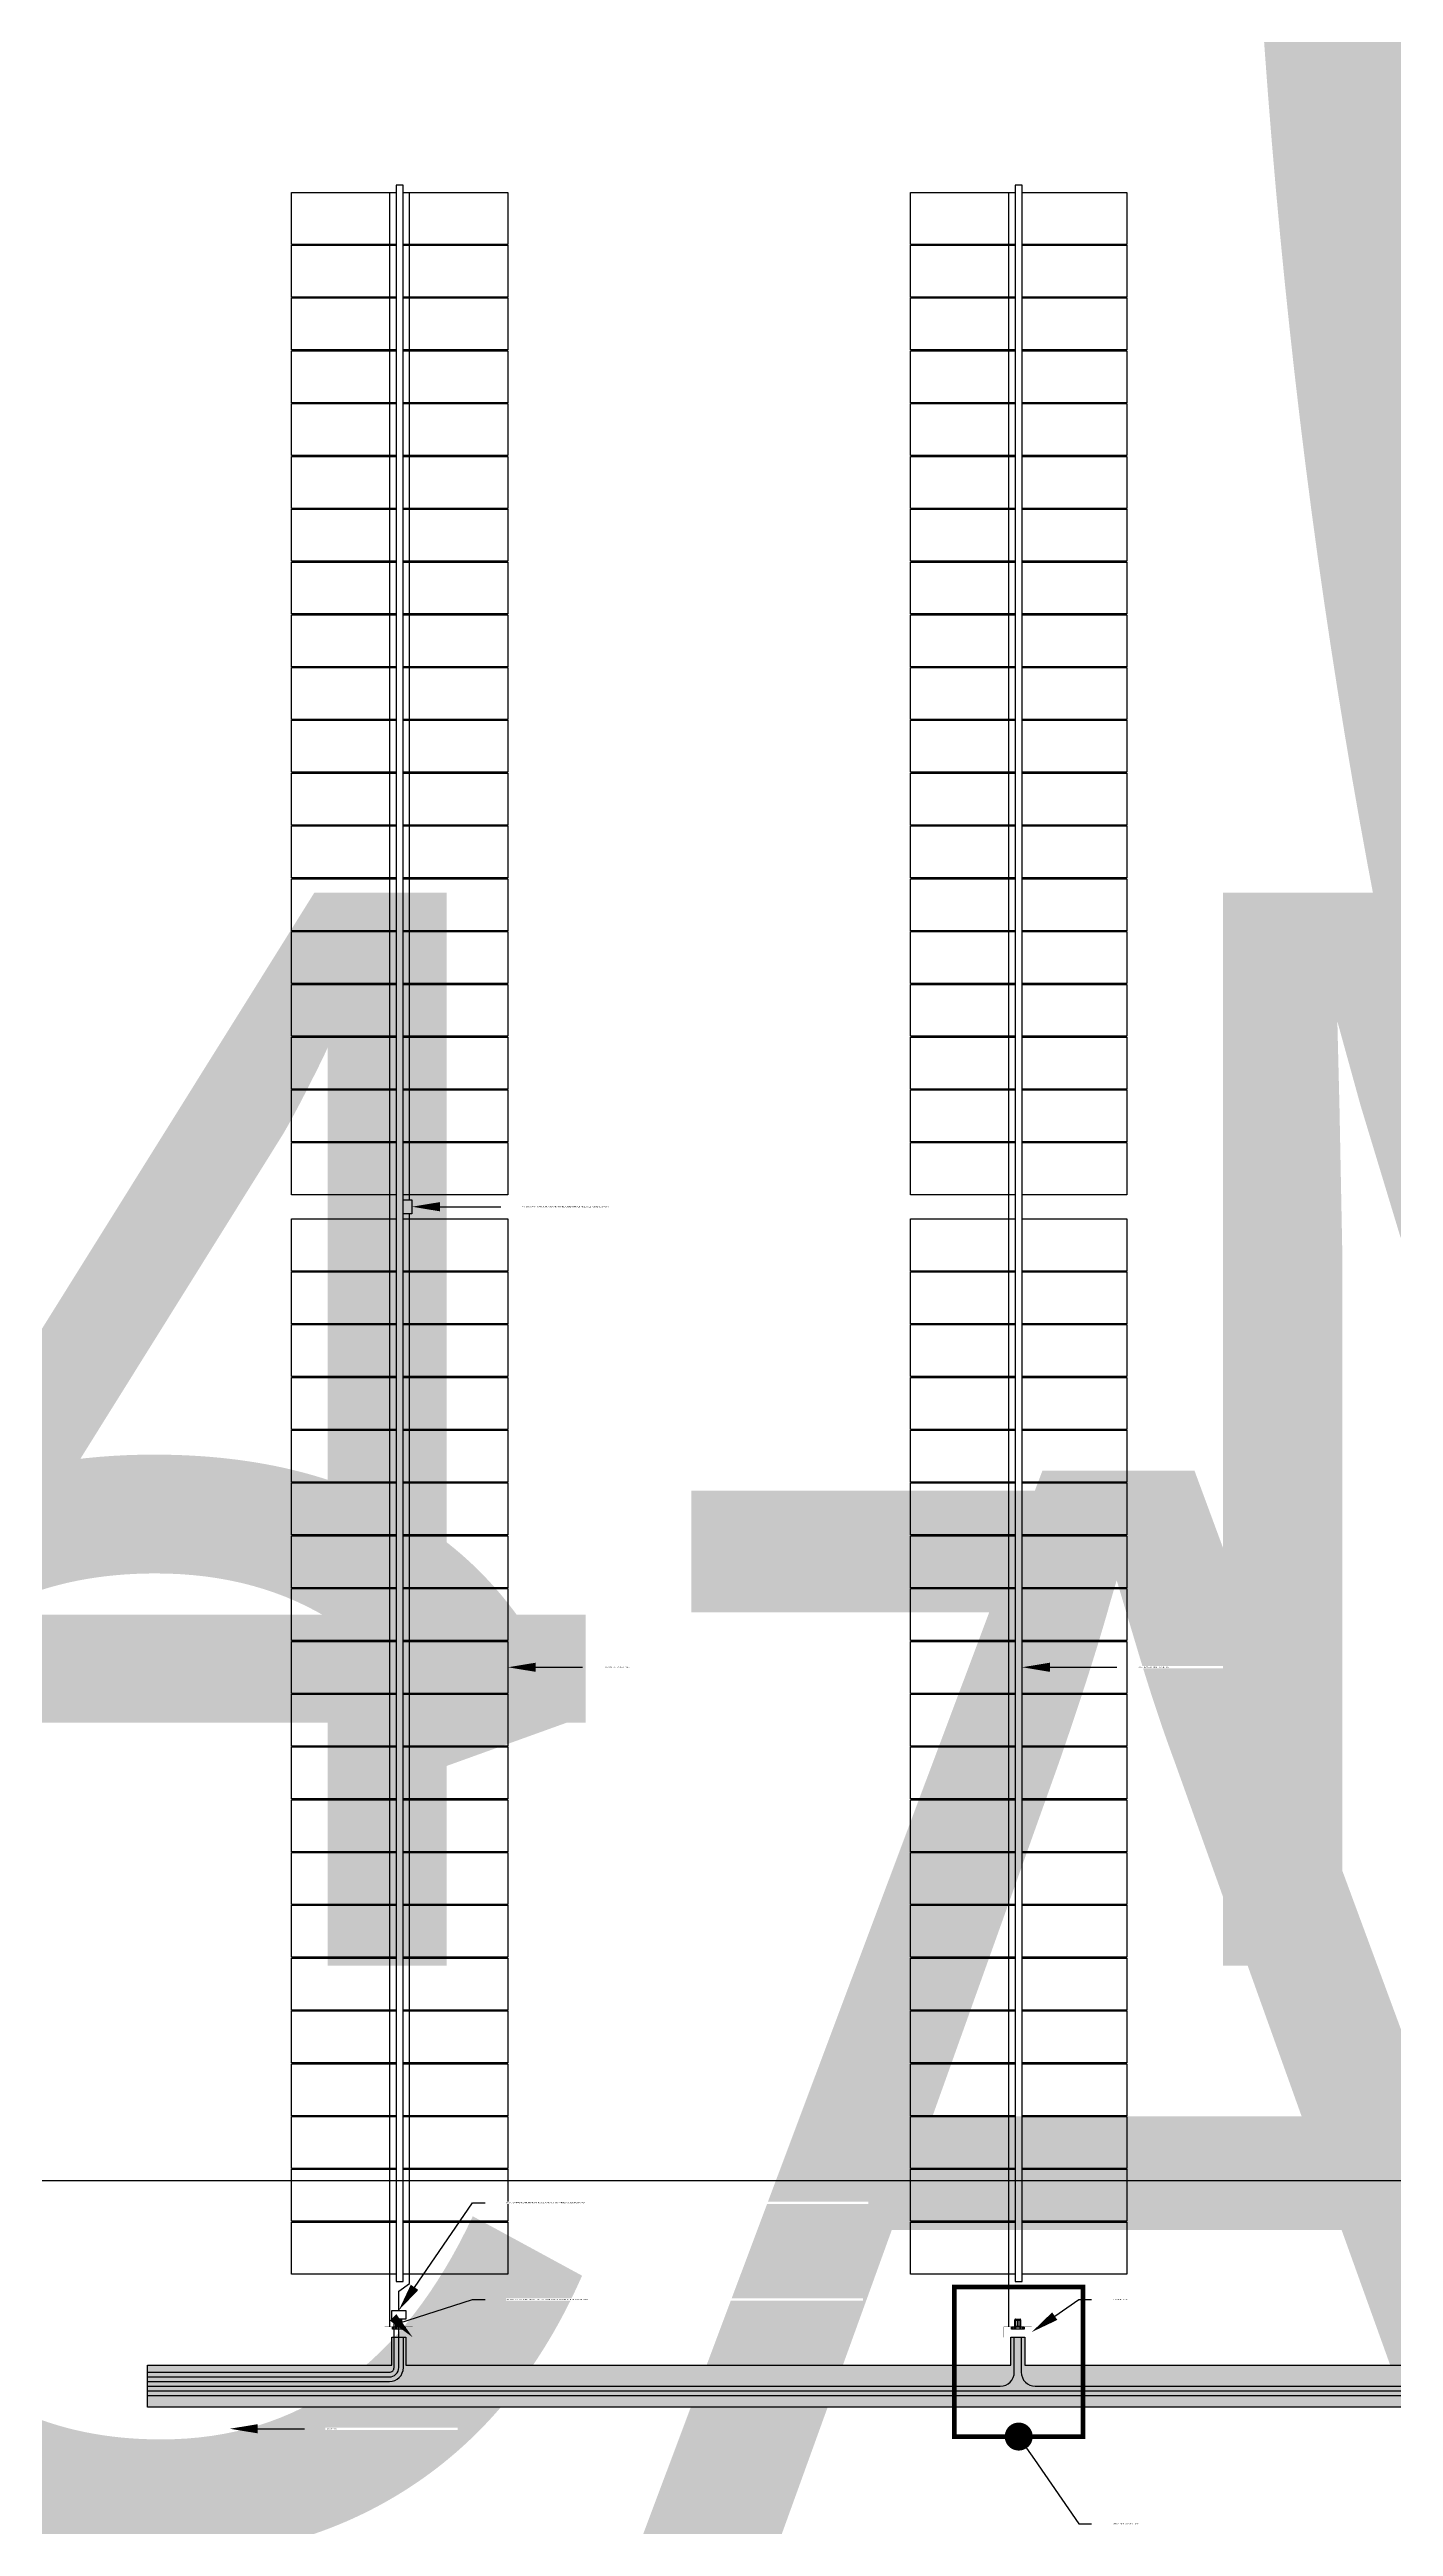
# Model space of a CAD drawing. Header units: feet. Extents: x -13743 to 68376, y -48 to 67763.
# Drawn here: x 442 to 557.4, y 63055.5 to 63268.1 of the extents above; entities that cross this region are included whole.
import ezdxf
from ezdxf import colors
from ezdxf.entities.mleader import LeaderData, LeaderLine
from ezdxf.enums import TextEntityAlignment as Align
from ezdxf.lldxf.tags import DXFTag
from ezdxf.math import Vec2, Vec3

# ---------------------------------------------------------------- set-up
doc = ezdxf.new("R2018")
doc.units = ezdxf.units.FT
doc.header["$MEASUREMENT"] = 0
doc.linetypes.add('PHANTOM2', pattern=[1.25, 0.625, -0.125, 0.125, -0.125, 0.125, -0.125])
for name, color, linetype in [('E-AMPT-CU', 170, 'Continuous'), ('E-CABL-208V', 1, '208V_BRANCH'), ('E-CABL-CAT6', 120, 'CAT6_CABLE'), ('E-CABL-DF', 10, 'DF_CABLE'), ('E-CABL-DT', 30, 'DC TRUNK FEEDER'), ('E-CABL-FO-6_STND', 120, 'FIBER_OPTIC_6 STRAND'), ('E-COMB-BOX', 41, 'Continuous'), ('E-PWR-OVR-ENET', 30, 'Continuous'), ('E-TREN', 6, 'Continuous'), ('E-TREN-HATCH', 254, 'Continuous'), ('G-ANNO-TEXT', 1, 'Continuous'), ('G-DETL-LINE', 153, 'PHANTOM2'), ('G-TEXT', 7, 'Continuous'), ('PVcase PV Modules (full frames)', 142, 'Continuous'), ('S-BOLT', 93, 'Continuous'), ('S-STEL-ANGL', 3, 'Continuous')]:
    doc.layers.add(name, color=color, linetype=linetype)
doc.styles.add('NEI-A', font='arial.ttf')
doc.styles.get("Standard").update_dxf_attribs({"font": 'arial.ttf'})
doc.linetypes.add('208V_BRANCH', pattern='A,1,-0.2,["208V",Standard,S=0.1,R=0,X=-0.1,Y=-0.05],-0.3', length=1.5)
doc.linetypes.add('CAT6_CABLE', pattern='A,1,-0.12,["CAT6",Standard,S=0.1,R=0,X=-0.08,Y=-0.05],-0.3', length=1.42)
tags = doc.linetypes.add('DC TRUNK FEEDER', pattern='A,0.5,-0.2,["DT",Standard,S=0.1,R=0,X=-0.1,Y=-0.05],-0.2', length=0.9).pattern_tags.tags
tags[6] = DXFTag(74, 10)
doc.linetypes.add('DF_CABLE', pattern='A,1,-0.2,["DF",Standard,S=0.1,R=0,X=-0.1,Y=-0.05],-0.2', length=1.4)
doc.linetypes.add('FIBER_OPTIC_6 STRAND', pattern='A,0.2,-0.05,0,-0.05,0.2,-0.15,["FO",Standard,S=0.1,R=0,X=-0.04,Y=-0.05],-0.25,0.2,-0.05,0,-0.05', length=1.2)

# ---------------------------------------------------------------- blocks, each defined once
blk = doc.blocks.new('sub-title')
at = {"color": 153, "lineweight": 30, "flags": 106}
blk.add_attdef('SUB_TITLE', text='', height=0.1875, dxfattribs=at).set_placement((0, 0.1875), align=Align.MIDDLE_CENTER)
blk = doc.blocks.new('HT72-18X (2x39)')
for points in [[(49971.08, 17289.69), (49971.08, 17293.41), (49978.57, 17293.41), (49978.57, 17289.69), (49971.08, 17289.69)], [(49978.57, 17293.93), (49978.57, 17143.99), (49979.06, 17143.99), (49979.06, 17293.93), (49978.57, 17293.93)], [(49979.06, 17289.69), (49979.06, 17293.41), (49986.56, 17293.41), (49986.56, 17289.69), (49979.06, 17289.69)], [(49971.08, 17285.91), (49971.08, 17289.63), (49978.57, 17289.63), (49978.57, 17285.91), (49971.08, 17285.91)], [(49979.06, 17285.91), (49979.06, 17289.63), (49986.56, 17289.63), (49986.56, 17285.91), (49979.06, 17285.91)], [(49971.08, 17282.14), (49971.08, 17285.86), (49978.57, 17285.86), (49978.57, 17282.14), (49971.08, 17282.14)], [(49979.06, 17282.14), (49979.06, 17285.86), (49986.56, 17285.86), (49986.56, 17282.14), (49979.06, 17282.14)], [(49971.08, 17278.36), (49971.08, 17282.08), (49978.57, 17282.08), (49978.57, 17278.36), (49971.08, 17278.36)], [(49979.06, 17278.36), (49979.06, 17282.08), (49986.56, 17282.08), (49986.56, 17278.36), (49979.06, 17278.36)], [(49971.08, 17274.59), (49971.08, 17278.3), (49978.57, 17278.3), (49978.57, 17274.59), (49971.08, 17274.59)], [(49979.06, 17274.59), (49979.06, 17278.3), (49986.56, 17278.3), (49986.56, 17274.59), (49979.06, 17274.59)], [(49971.08, 17270.81), (49971.08, 17274.53), (49978.57, 17274.53), (49978.57, 17270.81), (49971.08, 17270.81)], [(49979.06, 17270.81), (49979.06, 17274.53), (49986.56, 17274.53), (49986.56, 17270.81), (49979.06, 17270.81)], [(49971.08, 17267.03), (49971.08, 17270.75), (49978.57, 17270.75), (49978.57, 17267.03), (49971.08, 17267.03)], [(49979.06, 17267.03), (49979.06, 17270.75), (49986.56, 17270.75), (49986.56, 17267.03), (49979.06, 17267.03)], [(49971.08, 17263.26), (49971.08, 17266.97), (49978.57, 17266.97), (49978.57, 17263.26), (49971.08, 17263.26)], [(49979.06, 17263.26), (49979.06, 17266.97), (49986.56, 17266.97), (49986.56, 17263.26), (49979.06, 17263.26)], [(49971.08, 17259.48), (49971.08, 17263.2), (49978.57, 17263.2), (49978.57, 17259.48), (49971.08, 17259.48)], [(49979.06, 17259.48), (49979.06, 17263.2), (49986.56, 17263.2), (49986.56, 17259.48), (49979.06, 17259.48)], [(49971.08, 17255.7), (49971.08, 17259.42), (49978.57, 17259.42), (49978.57, 17255.7), (49971.08, 17255.7)], [(49979.06, 17255.7), (49979.06, 17259.42), (49986.56, 17259.42), (49986.56, 17255.7), (49979.06, 17255.7)], [(49971.08, 17251.93), (49971.08, 17255.65), (49978.57, 17255.65), (49978.57, 17251.93), (49971.08, 17251.93)], [(49979.06, 17251.93), (49979.06, 17255.65), (49986.56, 17255.65), (49986.56, 17251.93), (49979.06, 17251.93)], [(49971.08, 17248.15), (49971.08, 17251.87), (49978.57, 17251.87), (49978.57, 17248.15), (49971.08, 17248.15)], [(49979.06, 17248.15), (49979.06, 17251.87), (49986.56, 17251.87), (49986.56, 17248.15), (49979.06, 17248.15)], [(49971.08, 17244.38), (49971.08, 17248.09), (49978.57, 17248.09), (49978.57, 17244.38), (49971.08, 17244.38)], [(49979.06, 17244.38), (49979.06, 17248.09), (49986.56, 17248.09), (49986.56, 17244.38), (49979.06, 17244.38)], [(49971.08, 17240.6), (49971.08, 17244.32), (49978.57, 17244.32), (49978.57, 17240.6), (49971.08, 17240.6)], [(49979.06, 17240.6), (49979.06, 17244.32), (49986.56, 17244.32), (49986.56, 17240.6), (49979.06, 17240.6)], [(49971.08, 17236.82), (49971.08, 17240.54), (49978.57, 17240.54), (49978.57, 17236.82), (49971.08, 17236.82)], [(49979.06, 17236.82), (49979.06, 17240.54), (49986.56, 17240.54), (49986.56, 17236.82), (49979.06, 17236.82)], [(49971.08, 17233.05), (49971.08, 17236.76), (49978.57, 17236.76), (49978.57, 17233.05), (49971.08, 17233.05)], [(49979.06, 17233.05), (49979.06, 17236.76), (49986.56, 17236.76), (49986.56, 17233.05), (49979.06, 17233.05)], [(49971.08, 17229.27), (49971.08, 17232.99), (49978.57, 17232.99), (49978.57, 17229.27), (49971.08, 17229.27)], [(49979.06, 17229.27), (49979.06, 17232.99), (49986.56, 17232.99), (49986.56, 17229.27), (49979.06, 17229.27)], [(49971.08, 17225.49), (49971.08, 17229.21), (49978.57, 17229.21), (49978.57, 17225.49), (49971.08, 17225.49)], [(49979.06, 17225.49), (49979.06, 17229.21), (49986.56, 17229.21), (49986.56, 17225.49), (49979.06, 17225.49)], [(49971.08, 17221.72), (49971.08, 17225.44), (49978.57, 17225.44), (49978.57, 17221.72), (49971.08, 17221.72)], [(49979.06, 17221.72), (49979.06, 17225.44), (49986.56, 17225.44), (49986.56, 17221.72), (49979.06, 17221.72)], [(49971.08, 17216.26), (49971.08, 17219.98), (49978.57, 17219.98), (49978.57, 17216.26), (49971.08, 17216.26)], [(49979.06, 17216.26), (49979.06, 17219.98), (49986.56, 17219.98), (49986.56, 17216.26), (49979.06, 17216.26)], [(49971.08, 17212.49), (49971.08, 17216.2), (49978.57, 17216.2), (49978.57, 17212.49), (49971.08, 17212.49)], [(49979.06, 17212.49), (49979.06, 17216.2), (49986.56, 17216.2), (49986.56, 17212.49), (49979.06, 17212.49)], [(49971.08, 17208.71), (49971.08, 17212.43), (49978.57, 17212.43), (49978.57, 17208.71), (49971.08, 17208.71)], [(49979.06, 17208.71), (49979.06, 17212.43), (49986.56, 17212.43), (49986.56, 17208.71), (49979.06, 17208.71)], [(49971.08, 17204.93), (49971.08, 17208.65), (49978.57, 17208.65), (49978.57, 17204.93), (49971.08, 17204.93)], [(49979.06, 17204.93), (49979.06, 17208.65), (49986.56, 17208.65), (49986.56, 17204.93), (49979.06, 17204.93)], [(49971.08, 17201.16), (49971.08, 17204.87), (49978.57, 17204.87), (49978.57, 17201.16), (49971.08, 17201.16)], [(49979.06, 17201.16), (49979.06, 17204.87), (49986.56, 17204.87), (49986.56, 17201.16), (49979.06, 17201.16)], [(49971.08, 17197.38), (49971.08, 17201.1), (49978.57, 17201.1), (49978.57, 17197.38), (49971.08, 17197.38)], [(49979.06, 17197.38), (49979.06, 17201.1), (49986.56, 17201.1), (49986.56, 17197.38), (49979.06, 17197.38)], [(49971.08, 17193.6), (49971.08, 17197.32), (49978.57, 17197.32), (49978.57, 17193.6), (49971.08, 17193.6)], [(49979.06, 17193.6), (49979.06, 17197.32), (49986.56, 17197.32), (49986.56, 17193.6), (49979.06, 17193.6)], [(49971.08, 17189.83), (49971.08, 17193.55), (49978.57, 17193.55), (49978.57, 17189.83), (49971.08, 17189.83)], [(49979.06, 17189.83), (49979.06, 17193.55), (49986.56, 17193.55), (49986.56, 17189.83), (49979.06, 17189.83)], [(49971.08, 17186.05), (49971.08, 17189.77), (49978.57, 17189.77), (49978.57, 17186.05), (49971.08, 17186.05)], [(49979.06, 17186.05), (49979.06, 17189.77), (49986.56, 17189.77), (49986.56, 17186.05), (49979.06, 17186.05)], [(49971.08, 17182.28), (49971.08, 17185.99), (49978.57, 17185.99), (49978.57, 17182.28), (49971.08, 17182.28)], [(49979.06, 17182.28), (49979.06, 17185.99), (49986.56, 17185.99), (49986.56, 17182.28), (49979.06, 17182.28)], [(49971.08, 17178.5), (49971.08, 17182.22), (49978.57, 17182.22), (49978.57, 17178.5), (49971.08, 17178.5)], [(49979.06, 17178.5), (49979.06, 17182.22), (49986.56, 17182.22), (49986.56, 17178.5), (49979.06, 17178.5)], [(49971.08, 17174.72), (49971.08, 17178.44), (49978.57, 17178.44), (49978.57, 17174.72), (49971.08, 17174.72)], [(49979.06, 17174.72), (49979.06, 17178.44), (49986.56, 17178.44), (49986.56, 17174.72), (49979.06, 17174.72)], [(49971.08, 17170.95), (49971.08, 17174.66), (49978.57, 17174.66), (49978.57, 17170.95), (49971.08, 17170.95)], [(49979.06, 17170.95), (49979.06, 17174.66), (49986.56, 17174.66), (49986.56, 17170.95), (49979.06, 17170.95)], [(49971.08, 17167.17), (49971.08, 17170.89), (49978.57, 17170.89), (49978.57, 17167.17), (49971.08, 17167.17)], [(49979.06, 17167.17), (49979.06, 17170.89), (49986.56, 17170.89), (49986.56, 17167.17), (49979.06, 17167.17)], [(49971.08, 17163.39), (49971.08, 17167.11), (49978.57, 17167.11), (49978.57, 17163.39), (49971.08, 17163.39)], [(49979.06, 17163.39), (49979.06, 17167.11), (49986.56, 17167.11), (49986.56, 17163.39), (49979.06, 17163.39)], [(49971.08, 17159.62), (49971.08, 17163.34), (49978.57, 17163.34), (49978.57, 17159.62), (49971.08, 17159.62)], [(49979.06, 17159.62), (49979.06, 17163.34), (49986.56, 17163.34), (49986.56, 17159.62), (49979.06, 17159.62)], [(49971.08, 17155.84), (49971.08, 17159.56), (49978.57, 17159.56), (49978.57, 17155.84), (49971.08, 17155.84)], [(49979.06, 17155.84), (49979.06, 17159.56), (49986.56, 17159.56), (49986.56, 17155.84), (49979.06, 17155.84)], [(49971.08, 17152.07), (49971.08, 17155.78), (49978.57, 17155.78), (49978.57, 17152.07), (49971.08, 17152.07)], [(49979.06, 17152.07), (49979.06, 17155.78), (49986.56, 17155.78), (49986.56, 17152.07), (49979.06, 17152.07)], [(49971.08, 17148.29), (49971.08, 17152.01), (49978.57, 17152.01), (49978.57, 17148.29), (49971.08, 17148.29)], [(49979.06, 17148.29), (49979.06, 17152.01), (49986.56, 17152.01), (49986.56, 17148.29), (49979.06, 17148.29)], [(49971.08, 17144.51), (49971.08, 17148.23), (49978.57, 17148.23), (49978.57, 17144.51), (49971.08, 17144.51)], [(49979.06, 17144.51), (49979.06, 17148.23), (49986.56, 17148.23), (49986.56, 17144.51), (49979.06, 17144.51)]]:
    blk.add_lwpolyline(points)
blk = doc.blocks.new('BracketAngle_BottomView')
for p, q in [((81.5, 214.5), (70.5, 214.5)), ((72.4, 214.5), (72.4, 214.4)), ((74.4, 214.5), (74.4, 214.4)), ((77.7, 214.5), (77.7, 214.4)), ((79.7, 214.5), (79.7, 214.4))]:
    blk.add_line(p, q)
for points in [[(70.5, 216.4), (81.5, 216.4), (81.5, 214.4), (70.5, 214.4)], [(71.7, 215.7), (71.9, 215.4), (71.7, 215.1), (71.4, 215.1), (71.2, 215.4), (71.4, 215.7)], [(80.4, 215.7), (80.2, 215.4), (80.4, 215.1), (80.7, 215.1), (80.9, 215.4), (80.7, 215.7)]]:
    blk.add_lwpolyline(points, close=True)
for centre in [(71.5, 215.4), (80.5, 215.4)]:
    blk.add_circle(centre, 0.2)
blk = doc.blocks.new('_Dot')
at = {"color": 0, "linetype": 'ByBlock', "lineweight": -2}
blk.add_line((-0.5, 0), (-1, 0), dxfattribs=at)
at = {"color": 0, "linetype": 'ByBlock', "const_width": 0.5}
blk.add_lwpolyline([(-0.25, 0, 1), (0.25, 0, 1)], format="xyb", close=True, dxfattribs=at)
blk = doc.blocks.new('DETAIL_TITLE')
at = {"style": 'NEI-A', "flags": 8}
blk.add_attdef('#', text='', height=0.2, dxfattribs=at).set_placement((0.5922, -0.5109), align=Align.MIDDLE_CENTER)
at = {"lineweight": 30, "flags": 104}
blk.add_attdef('DETAIL_TITLE', text='', height=0.2, dxfattribs=at).set_placement((0.9099, -0.5251), align=Align.BOTTOM_LEFT)
at = {"style": 'NEI-A'}
for tag, p in [('SCALE:', (0.9386, -0.7379)), ('1"_=_', (1.5474, -0.7379))]:
    blk.add_attdef(tag, text='', height=0.1, dxfattribs=at).set_placement(p, align=Align.BOTTOM_LEFT)

msp = doc.modelspace()

# ---------------------------------------------------------------- hatches: boundary and pattern name
at = {"layer": 'E-TREN-HATCH'}
h = msp.add_hatch(color=256, dxfattribs=at)
h.dxf.hatch_style = 1
h.paths.add_polyline_path([(776.86, 63069.32), (738.33, 63069.32), (738.33, 63071.72), (737.13, 63071.72), (737.13, 63069.32), (685.19, 63069.32), (685.19, 63071.72), (683.99, 63071.72), (683.99, 63069.32), (632.06, 63069.32), (632.06, 63071.72), (630.86, 63071.72), (630.86, 63069.32), (578.92, 63069.32), (578.92, 63071.72), (577.72, 63071.72), (577.72, 63069.32), (525.71, 63069.32), (525.71, 63071.72), (524.51, 63071.72), (524.51, 63069.32), (472.57, 63069.32), (472.57, 63071.72), (471.37, 63071.72), (471.37, 63069.32), (450.41, 63069.32), (450.41, 63065.72), (776.86, 63065.72)])
at = {"layer": 'S-BOLT'}
h = msp.add_hatch(dxfattribs=at)
h.set_pattern_fill('ANSI31', color=256, scale=0.1)
h.set_pattern_definition([(45, (469.82329, 63065.818067), (-0.008838835, 0.008838835), [])])
h.paths.add_polyline_path([(472.22, 63072.96), (472.17, 63072.96), (472.17, 63072.63), (472.22, 63072.63)])
h.paths.add_polyline_path([(472.22, 63072.55), (472.17, 63072.55), (472.17, 63072.44), (472.22, 63072.44)])
h.paths.add_polyline_path([(471.78, 63072.55), (471.73, 63072.55), (471.73, 63072.44), (471.78, 63072.44)])
h.paths.add_polyline_path([(471.73, 63072.96), (471.73, 63072.63), (471.78, 63072.63), (471.78, 63072.96)])
h = msp.add_hatch(dxfattribs=at)
h.set_pattern_fill('ANSI31', color=256, scale=0.1)
h.set_pattern_definition([(45, (522.95929, 63065.818067), (-0.008838835, 0.008838835), [])])
h.paths.add_polyline_path([(525.35, 63072.96), (525.3, 63072.96), (525.3, 63072.63), (525.35, 63072.63)])
h.paths.add_polyline_path([(525.35, 63072.55), (525.3, 63072.55), (525.3, 63072.44), (525.35, 63072.44)])
h.paths.add_polyline_path([(524.92, 63072.55), (524.87, 63072.55), (524.87, 63072.44), (524.92, 63072.44)])
h.paths.add_polyline_path([(524.87, 63072.96), (524.87, 63072.63), (524.92, 63072.63), (524.92, 63072.96)])

# ---------------------------------------------------------------- linework, layer by layer
at = {"layer": 'E-AMPT-CU'}
msp.add_lwpolyline([(473.1, 63169.36), (473.1, 63168.16), (472.35, 63168.16), (472.35, 63169.36)], close=True, dxfattribs=at)
at = {"layer": 'E-CABL-208V', "flags": 128}
msp.add_lwpolyline([(450.41, 63068.72), (471.17, 63068.72, 0.414214), (471.57, 63069.12), (471.57, 63073.28)], format="xyb", dxfattribs=at)
at = {"layer": 'E-CABL-CAT6', "flags": 128}
msp.add_lwpolyline([(472.89, 63169.36), (472.89, 63255.82)], dxfattribs=at)
at = {"layer": 'E-CABL-DF', "ltscale": 0.5, "flags": 128}
for points in [[(450.41, 63067.52), (523.61, 63067.52, 0.414214), (524.81, 63068.72), (524.81, 63071.72)], [(450.41, 63067.92), (471.17, 63067.92, 0.414214), (472.37, 63069.12), (472.37, 63071.72)]]:
    msp.add_lwpolyline(points, format="xyb", dxfattribs=at)
at = {"layer": 'E-CABL-DT'}
for points in [[(471.21, 63072.62), (471.21, 63255.82)], [(524.35, 63072.62), (524.35, 63255.82)]]:
    msp.add_lwpolyline(points, dxfattribs=at)
at = {"layer": 'E-CABL-FO-6_STND', "ltscale": 0.85, "flags": 128}
msp.add_lwpolyline([(450.41, 63068.32), (471.17, 63068.32, 0.414214), (471.97, 63069.12), (471.97, 63073.28)], format="xyb", dxfattribs=at)
at = {"layer": 'E-COMB-BOX', "const_width": 0.005}
for points in [[(470.77, 63072.62), (470.77, 63071.72), (473.17, 63071.72), (473.17, 63072.62)], [(473.17, 63072.62), (470.77, 63072.62)], [(470.77, 63071.82), (473.17, 63071.82)], [(523.91, 63072.62), (523.91, 63071.72), (526.31, 63071.72), (526.31, 63072.62)], [(526.31, 63072.62), (523.91, 63072.62)], [(523.91, 63071.82), (526.31, 63071.82)]]:
    msp.add_lwpolyline(points, dxfattribs=at)
at = {"layer": 'E-TREN'}
msp.add_lwpolyline([(776.86, 63065.72), (450.41, 63065.72), (450.41, 63069.32), (471.37, 63069.32), (471.37, 63071.72), (472.57, 63071.72), (472.57, 63069.32), (524.51, 63069.32), (524.51, 63071.72), (525.71, 63071.72), (525.71, 63069.32), (577.72, 63069.32), (577.72, 63071.72), (578.92, 63071.72), (578.92, 63069.32), (630.86, 63069.32), (630.86, 63071.72), (632.06, 63071.72), (632.06, 63069.32), (683.99, 63069.32)], dxfattribs=at)
at = {"layer": 'G-TEXT', "flags": 128}
for points in [[(471.79, 63072.63), (472.16, 63072.63), (472.16, 63072.65), (472, 63072.65, -0.414214), (471.98, 63072.67), (471.98, 63073.18, -0.414214), (472, 63073.2), (472.16, 63073.2), (472.16, 63073.22), (471.79, 63073.22), (471.79, 63073.2), (471.94, 63073.2, -0.414214), (471.97, 63073.18), (471.97, 63072.67, -0.414214), (471.94, 63072.65), (471.79, 63072.65), (471.79, 63072.63)], [(524.92, 63072.63), (525.3, 63072.63), (525.3, 63072.65), (525.14, 63072.65, -0.414214), (525.12, 63072.67), (525.12, 63073.18, -0.414214), (525.14, 63073.2), (525.3, 63073.2), (525.3, 63073.22), (524.92, 63073.22), (524.92, 63073.2), (525.08, 63073.2, -0.414214), (525.1, 63073.18), (525.1, 63072.67, -0.414214), (525.08, 63072.65), (524.92, 63072.65), (524.92, 63072.63)]]:
    msp.add_lwpolyline(points, format="xyb", dxfattribs=at)
at = {"layer": 'S-BOLT'}
for p, q in [((471.68, 63072.59), (471.68, 63072.62)), ((471.69, 63072.55), (471.69, 63072.59)), ((471.82, 63072.55), (471.69, 63072.55)), ((471.75, 63072.59), (471.77, 63072.6)), ((471.77, 63072.59), (471.78, 63072.6)), ((471.78, 63073.28), (472.17, 63073.28)), ((471.78, 63073.23), (472.17, 63073.23)), ((471.82, 63072.55), (471.82, 63072.59)), ((472.11, 63072.58), (472.11, 63072.62)), ((472.13, 63072.55), (472.13, 63072.58)), ((472.25, 63072.55), (472.13, 63072.55)), ((472.19, 63072.58), (472.21, 63072.6)), ((472.21, 63072.58), (472.22, 63072.6)), ((472.25, 63072.55), (472.25, 63072.58)), ((524.81, 63072.59), (524.81, 63072.62)), ((524.83, 63072.55), (524.83, 63072.59)), ((524.95, 63072.55), (524.83, 63072.55)), ((524.89, 63072.59), (524.91, 63072.6)), ((524.91, 63072.59), (524.92, 63072.6)), ((524.92, 63073.28), (525.3, 63073.28)), ((524.92, 63073.23), (525.3, 63073.23)), ((524.95, 63072.55), (524.95, 63072.59)), ((525.25, 63072.58), (525.25, 63072.62)), ((525.27, 63072.55), (525.27, 63072.58)), ((525.39, 63072.55), (525.27, 63072.55)), ((525.33, 63072.58), (525.34, 63072.6)), ((525.34, 63072.58), (525.36, 63072.6)), ((525.39, 63072.55), (525.39, 63072.58))]:
    msp.add_line(p, q, dxfattribs=at)
for points in [[(471.68, 63072.62), (471.83, 63072.62)], [(471.83, 63072.62), (471.83, 63072.59), (471.68, 63072.59)], [(471.68, 63072.6), (471.83, 63072.6)], [(471.78, 63073.23), (471.78, 63072.63), (471.73, 63072.63), (471.73, 63073.23)], [(471.73, 63072.96), (471.78, 63072.96)], [(471.78, 63072.55), (471.78, 63072.44), (471.73, 63072.44), (471.73, 63072.55)], [(472.11, 63072.62), (472.27, 63072.62)], [(472.27, 63072.62), (472.27, 63072.58), (472.11, 63072.58)], [(472.11, 63072.6), (472.27, 63072.6)], [(472.22, 63073.23), (472.22, 63072.63), (472.17, 63072.63), (472.17, 63073.23)], [(472.17, 63072.96), (472.22, 63072.96)], [(472.22, 63072.55), (472.22, 63072.44), (472.17, 63072.44), (472.17, 63072.55)], [(524.81, 63072.62), (524.97, 63072.62)], [(524.97, 63072.62), (524.97, 63072.59), (524.81, 63072.59)], [(524.81, 63072.6), (524.97, 63072.6)], [(524.92, 63073.23), (524.92, 63072.63), (524.87, 63072.63), (524.87, 63073.23)], [(524.87, 63072.96), (524.92, 63072.96)], [(524.92, 63072.55), (524.92, 63072.44), (524.87, 63072.44), (524.87, 63072.55)], [(525.25, 63072.62), (525.41, 63072.62)], [(525.41, 63072.62), (525.41, 63072.58), (525.25, 63072.58)], [(525.25, 63072.6), (525.41, 63072.6)], [(525.35, 63073.23), (525.35, 63072.63), (525.3, 63072.63), (525.3, 63073.23)], [(525.3, 63072.96), (525.35, 63072.96)], [(525.35, 63072.55), (525.35, 63072.44), (525.3, 63072.44), (525.3, 63072.55)]]:
    msp.add_lwpolyline(points, dxfattribs=at)
for centre, start, end in [((471.78, 63073.23), 90, 180), ((472.17, 63073.23), 0, 90), ((524.92, 63073.23), 90, 180), ((525.3, 63073.23), 0, 90)]:
    msp.add_arc(centre, 0.05, start, end, dxfattribs=at)

# ---------------------------------------------------------------- block references
at = {"layer": 'G-TEXT'}
ref = msp.add_blockref('sub-title', (115.63, 63130.88), dxfattribs=dict(at, xscale=5.485316049832718, yscale=5.485316049832718, zscale=5.485316049832718))
lines = msp.add_mtext('{\\LTYPICAL 3x90-MODULE TRACKER WIRING DETAIL}', dxfattribs={"layer": 'G-ANNO-TEXT', "insert": (129.67, 63146.11), "char_height": 92.1124, "attachment_point": 1})
ref.add_attrib('SUB_TITLE', '', (129.67, 63146.11), dxfattribs={"flags": 104}).embed_mtext(lines)
at = {"layer": 'PVcase PV Modules (full frames)', "color": 144, "true_color": 0x007ca5, "xscale": 1.2, "yscale": 1.2, "zscale": 1.2}
for p in [(-59502.53, 42503.73), (-59449.4, 42503.73)]:
    msp.add_blockref('HT72-18X (2x39)', p, dxfattribs=at)
at = {"layer": 'S-STEL-ANGL', "xscale": 0.1, "yscale": 0.1, "zscale": 0.1, "rotation": 180}
for p in [(479.58, 63094.07), (532.71, 63094.07)]:
    msp.add_blockref('BracketAngle_BottomView', p, dxfattribs=at)

# ---------------------------------------------------------------- next in the draw order: leaders
at = {"layer": 'G-ANNO-TEXT'}
ml = msp.add_multileader_mtext('Standard', dxfattribs=at)
ml.set_content('\\pxql,t3.00005;(TYP.) SOLTEC TRACKER TABLE', color=256, style='NEI-A')
ml.set_leader_properties()
ml.build(insert=Vec2(0, 0))
ml.multileader.update_dxf_attribs({"dogleg_length": 3.07, "arrow_head_size": 2.4})
ctx = ml.context
ctx.base_point, ctx.char_height, ctx.arrow_head_size, ctx.landing_gap_size, ctx.plane_origin = Vec3(487.76, 63129.23), 0.1, 2.4, 1.84, Vec3(1430.63, 62473.12)
notes = []
notes.append((ctx, [(0, (1, 1, 0), (486.68, 63129.23), (1, 0), 1.08, [(1, [(481.34, 63129.23)], 0, [])])]))
ctx.mtext.insert, ctx.mtext.width, ctx.mtext.flow_direction = Vec3(489.6, 63129.29), 13.7089, 5
ctx.mtext.has_bg_fill, ctx.mtext.bg_color, ctx.mtext.bg_scale_factor, ctx.mtext.bg_transparency, ctx.mtext.use_window_bg_color = 1, -1073741824, 1.5, 0, 1
ml = msp.add_multileader_mtext('Standard', dxfattribs=at)
ml.set_content('\\pxql,t3.00005;(TYP.) TRACKER TABLE TORQUE TUBE', color=256, style='NEI-A')
ml.set_leader_properties()
ml.build(insert=Vec2(0, 0))
ml.multileader.update_dxf_attribs({"dogleg_length": 3.07, "arrow_head_size": 2.4})
ctx = ml.context
ctx.base_point, ctx.char_height, ctx.arrow_head_size, ctx.landing_gap_size, ctx.plane_origin = Vec3(533.62, 63129.23), 0.1, 2.4, 1.84, Vec3(1476.5, 62473.12)
notes.append((ctx, [(0, (1, 1, 0), (532.54, 63129.23), (1, 0), 1.08, [(1, [(525.48, 63129.23)], 0, [])])]))
ctx.mtext.insert, ctx.mtext.width, ctx.mtext.flow_direction = Vec3(535.47, 63129.29), 19.0172, 5
ctx.mtext.has_bg_fill, ctx.mtext.bg_color, ctx.mtext.bg_scale_factor, ctx.mtext.bg_transparency, ctx.mtext.use_window_bg_color = 1, -1073741824, 1.5, 0, 1
ml = msp.add_multileader_mtext('Standard', dxfattribs=at)
ml.set_content('\\pxql,t3.00005;DISCONNECT BOX', color=256, style='NEI-A')
ml.set_leader_properties()
ml.build(insert=Vec2(0, 0))
ml.multileader.update_dxf_attribs({"dogleg_length": 3.07, "arrow_head_size": 2.4})
ctx = ml.context
ctx.base_point, ctx.char_height, ctx.arrow_head_size, ctx.landing_gap_size, ctx.plane_origin = Vec3(531.43, 63074.97), 0.1, 2.4, 1.84, Vec3(1490.39, 62409.4)
notes.append((ctx, [(0, (1, 1, 0), (530.35, 63074.97), (1, 0), 1.08, [(1, [(526.31, 63072.17)], 0, [])])]))
ctx.mtext.insert, ctx.mtext.width, ctx.mtext.flow_direction = Vec3(533.27, 63075.02), 15.0906, 5
ctx.mtext.has_bg_fill, ctx.mtext.bg_color, ctx.mtext.bg_scale_factor, ctx.mtext.bg_transparency, ctx.mtext.use_window_bg_color = 1, -1073741824, 1.5, 0, 1
ml = msp.add_multileader_mtext('Standard', dxfattribs=at)
ml.set_content('\\pxql,t3.00005;TO INVERTER', color=256, style='NEI-A')
ml.set_leader_properties()
ml.build(insert=Vec2(0, 0))
ml.multileader.update_dxf_attribs({"dogleg_length": 3.07, "arrow_head_size": 2.4})
ctx = ml.context
ctx.base_point, ctx.char_height, ctx.arrow_head_size, ctx.landing_gap_size, ctx.plane_origin = Vec3(463.88, 63063.87), 0.1, 2.4, 1.84, Vec3(1406.75, 62407.77)
notes.append((ctx, [(0, (1, 1, 0), (462.8, 63063.87), (1, 0), 1.08, [(1, [(457.47, 63063.87)], 0, [])])]))
ctx.mtext.insert, ctx.mtext.width, ctx.mtext.flow_direction = Vec3(465.72, 63063.92), 11.2606, 5
ctx.mtext.has_bg_fill, ctx.mtext.bg_color, ctx.mtext.bg_scale_factor, ctx.mtext.bg_transparency, ctx.mtext.use_window_bg_color = 1, -1073741824, 1.5, 0, 1
for ctx, leaders in notes:
    for number, flags, end, landing, length, lines in leaders:
        leader = LeaderData()
        leader.index, (leader.has_last_leader_line, leader.has_dogleg_vector, leader.attachment_direction) = number, flags
        leader.last_leader_point, leader.dogleg_vector, leader.dogleg_length = Vec3(end), Vec3(landing), length
        for number, points, colour, breaks in lines:
            line = LeaderLine()
            line.index, line.vertices, line.color, line.breaks = number, Vec3.list(points), colors.encode_raw_color(colour), breaks
            leader.lines.append(line)
        ctx.leaders.append(leader)

# ---------------------------------------------------------------- next in the draw order: linework, layer by layer
at = {"layer": 'E-CABL-DF', "ltscale": 0.5, "flags": 128}
for points in [[(450.41, 63066.72), (736.83, 63066.72, 0.414214), (738.03, 63067.92), (738.03, 63071.72)], [(450.41, 63067.12), (683.09, 63067.12, 0.414214), (684.29, 63068.32), (684.29, 63071.72)], [(525.41, 63071.72), (525.41, 63068.72, 0.414214), (526.61, 63067.52), (576.82, 63067.52, 0.414214), (578.02, 63068.72), (578.02, 63071.72)]]:
    msp.add_lwpolyline(points, format="xyb", dxfattribs=at)
at = {"layer": 'G-DETL-LINE', "const_width": 0.4}
msp.add_lwpolyline([(519.67, 63076.04), (530.71, 63076.04), (530.71, 63063.2), (519.67, 63063.2)], close=True, dxfattribs=at)

# ---------------------------------------------------------------- next in the draw order: leaders
at = {"layer": 'G-ANNO-TEXT'}
ml = msp.add_multileader_mtext('Standard', dxfattribs=at)
ml.set_content('\\pxql,t3.00005;ALL ELECTRIC BOXES AND SUPPORT POSTS SHALL BE GROUNDED FROM DC TRENCH GROUND WIRE', color=256, style='NEI-A')
ml.set_leader_properties()
ml.build(insert=Vec2(0, 0))
ml.multileader.update_dxf_attribs({"dogleg_length": 3.07, "arrow_head_size": 2.4})
ctx = ml.context
ctx.base_point, ctx.char_height, ctx.arrow_head_size, ctx.landing_gap_size, ctx.plane_origin = Vec3(479.39, 63074.97), 0.1, 2.4, 1.84, Vec3(1438.35, 62409.4)
notes = []
notes.append((ctx, [(0, (1, 1, 0), (478.31, 63074.97), (1, 0), 1.08, [(0, [(473.17, 63071.72), (471.98, 63072.93)], 0, [])])]))
ctx.mtext.insert, ctx.mtext.width, ctx.mtext.flow_direction = Vec3(481.23, 63075.02), 30.5342, 5
ctx.mtext.has_bg_fill, ctx.mtext.bg_color, ctx.mtext.bg_scale_factor, ctx.mtext.bg_transparency, ctx.mtext.use_window_bg_color = 1, -1073741824, 1.5, 0, 1
ml = msp.add_multileader_mtext('Standard', dxfattribs=at)
ml.set_content('\\pxql,t3.00005;SEE DETAIL "1" ON PV15-01 DWG.', color=256, style='NEI-A')
ml.set_leader_properties()
ml.set_arrow_properties(name='DOT')
ml.build(insert=Vec2(0, 0))
ml.multileader.update_dxf_attribs({"dogleg_length": 3.07, "arrow_head_size": 2.4})
ctx = ml.context
ctx.base_point, ctx.char_height, ctx.arrow_head_size, ctx.landing_gap_size, ctx.plane_origin = Vec3(531.43, 63055.71), 0.1, 2.4, 1.84, Vec3(1490.39, 62390.14)
notes.append((ctx, [(0, (1, 1, 0), (530.35, 63055.71), (1, 0), 1.08, [(1, [(525.19, 63063.2)], 0, [])])]))
ctx.mtext.insert, ctx.mtext.width, ctx.mtext.flow_direction = Vec3(533.27, 63055.76), 14.3989, 5
ctx.mtext.has_bg_fill, ctx.mtext.bg_color, ctx.mtext.bg_scale_factor, ctx.mtext.bg_transparency, ctx.mtext.use_window_bg_color = 1, -1073741824, 1.5, 0, 1
for ctx, leaders in notes:
    for number, flags, end, landing, length, lines in leaders:
        leader = LeaderData()
        leader.index, (leader.has_last_leader_line, leader.has_dogleg_vector, leader.attachment_direction) = number, flags
        leader.last_leader_point, leader.dogleg_vector, leader.dogleg_length = Vec3(end), Vec3(landing), length
        for number, points, colour, breaks in lines:
            line = LeaderLine()
            line.index, line.vertices, line.color, line.breaks = number, Vec3.list(points), colors.encode_raw_color(colour), breaks
            leader.lines.append(line)
        ctx.leaders.append(leader)

# ---------------------------------------------------------------- next in the draw order: linework, layer by layer
at = {"layer": 'E-PWR-OVR-ENET'}
msp.add_lwpolyline([(471.37, 63074.03), (472.57, 63074.03), (472.57, 63073.28), (471.37, 63073.28)], close=True, dxfattribs=at)

# ---------------------------------------------------------------- next in the draw order: leaders
at = {"layer": 'G-ANNO-TEXT'}
ml = msp.add_multileader_mtext('Standard', dxfattribs=at)
ml.set_content('\\pxql,t3.00005;P.O.E. BOX (POWER OVER ETHERNET HUB) MOUNTED TO CLOSEST FLEX/DISC. BOX POST TO PCS', color=256, style='NEI-A')
ml.set_leader_properties()
ml.build(insert=Vec2(0, 0))
ml.multileader.update_dxf_attribs({"dogleg_length": 3.07, "arrow_head_size": 2.4})
ctx = ml.context
ctx.base_point, ctx.char_height, ctx.arrow_head_size, ctx.landing_gap_size, ctx.plane_origin = Vec3(479.39, 63083.25), 0.1, 2.4, 1.84, Vec3(1447.33, 62416.01)
notes = []
notes.append((ctx, [(0, (1, 1, 0), (478.31, 63083.25), (1, 0), 1.08, [(1, [(471.97, 63074.03)], 0, [])])]))
ctx.mtext.insert, ctx.mtext.width, ctx.mtext.flow_direction = Vec3(481.23, 63083.32), 30.9959, 5
ctx.mtext.has_bg_fill, ctx.mtext.bg_color, ctx.mtext.bg_scale_factor, ctx.mtext.bg_transparency, ctx.mtext.use_window_bg_color = 1, -1073741824, 1.5, 0, 1
for ctx, leaders in notes:
    for number, flags, end, landing, length, lines in leaders:
        leader = LeaderData()
        leader.index, (leader.has_last_leader_line, leader.has_dogleg_vector, leader.attachment_direction) = number, flags
        leader.last_leader_point, leader.dogleg_vector, leader.dogleg_length = Vec3(end), Vec3(landing), length
        for number, points, colour, breaks in lines:
            line = LeaderLine()
            line.index, line.vertices, line.color, line.breaks = number, Vec3.list(points), colors.encode_raw_color(colour), breaks
            leader.lines.append(line)
        ctx.leaders.append(leader)

# ---------------------------------------------------------------- next in the draw order: linework, layer by layer
at = {"layer": 'E-CABL-CAT6', "flags": 128}
msp.add_lwpolyline([(471.97, 63074.03), (471.97, 63075.69), (472.89, 63076.34), (472.89, 63168.16)], dxfattribs=at)

# ---------------------------------------------------------------- next in the draw order: leaders
at = {"layer": 'G-ANNO-TEXT'}
ml = msp.add_multileader_mtext('Standard', dxfattribs=at)
ml.set_content('\\pxql,t3.00005;A.C.U. BOX (AMPT COMMUNICATIONS UNIT) MOUNTED UNDER TRACKER TABLES (SEE PV13 SERIES DWGS.)', color=256, style='NEI-A')
ml.set_leader_properties()
ml.build(insert=Vec2(0, 0))
ml.multileader.update_dxf_attribs({"dogleg_length": 3.07, "arrow_head_size": 2.4})
ctx = ml.context
ctx.base_point, ctx.char_height, ctx.arrow_head_size, ctx.landing_gap_size, ctx.plane_origin = Vec3(480.73, 63168.76), 0.1, 2.4, 1.84, Vec3(1422.38, 62512.65)
notes = []
notes.append((ctx, [(0, (1, 1, 0), (479.65, 63168.76), (1, 0), 1.08, [(1, [(473.1, 63168.76)], 0, [])])]))
ctx.mtext.insert, ctx.mtext.width, ctx.mtext.flow_direction = Vec3(482.58, 63168.82), 30.6595, 5
ctx.mtext.has_bg_fill, ctx.mtext.bg_color, ctx.mtext.bg_scale_factor, ctx.mtext.bg_transparency, ctx.mtext.use_window_bg_color = 1, -1073741824, 1.5, 0, 1
for ctx, leaders in notes:
    for number, flags, end, landing, length, lines in leaders:
        leader = LeaderData()
        leader.index, (leader.has_last_leader_line, leader.has_dogleg_vector, leader.attachment_direction) = number, flags
        leader.last_leader_point, leader.dogleg_vector, leader.dogleg_length = Vec3(end), Vec3(landing), length
        for number, points, colour, breaks in lines:
            line = LeaderLine()
            line.index, line.vertices, line.color, line.breaks = number, Vec3.list(points), colors.encode_raw_color(colour), breaks
            leader.lines.append(line)
        ctx.leaders.append(leader)

# ---------------------------------------------------------------- next in the draw order: block references
ref = msp.add_blockref('DETAIL_TITLE', (-460.64, 63776.87), dxfattribs=dict(at, xscale=128.9267043143703, yscale=128.9267043143703, zscale=128.9267043143703))
lines = msp.add_mtext('{\\LDC BLOCK TYPE-1 (3) STRINGS (78) MODULES [580W]}', dxfattribs={"layer": '0', "insert": (-343.33, 63747.84), "char_height": 858.8681, "attachment_point": 1})
ref.add_attrib('DETAIL_TITLE', '', (-343.33, 63747.84)).embed_mtext(lines)
at = {"layer": 'G-TEXT'}
ref = msp.add_blockref('sub-title', (-222.98, 63183.23), dxfattribs=dict(at, xscale=5.485316049832718, yscale=5.485316049832718, zscale=5.485316049832718))
lines = msp.add_mtext('{\\LTYPICAL 54-MODULE SHORT TRACKER  WIRING DETAIL}', dxfattribs={"layer": 'G-ANNO-TEXT', "insert": (-193.01, 63195.72), "char_height": 92.1124, "attachment_point": 1})
ref.add_attrib('SUB_TITLE', '', (-193.01, 63195.72), dxfattribs={"flags": 104}).embed_mtext(lines)

doc.saveas('drawing.dxf')
